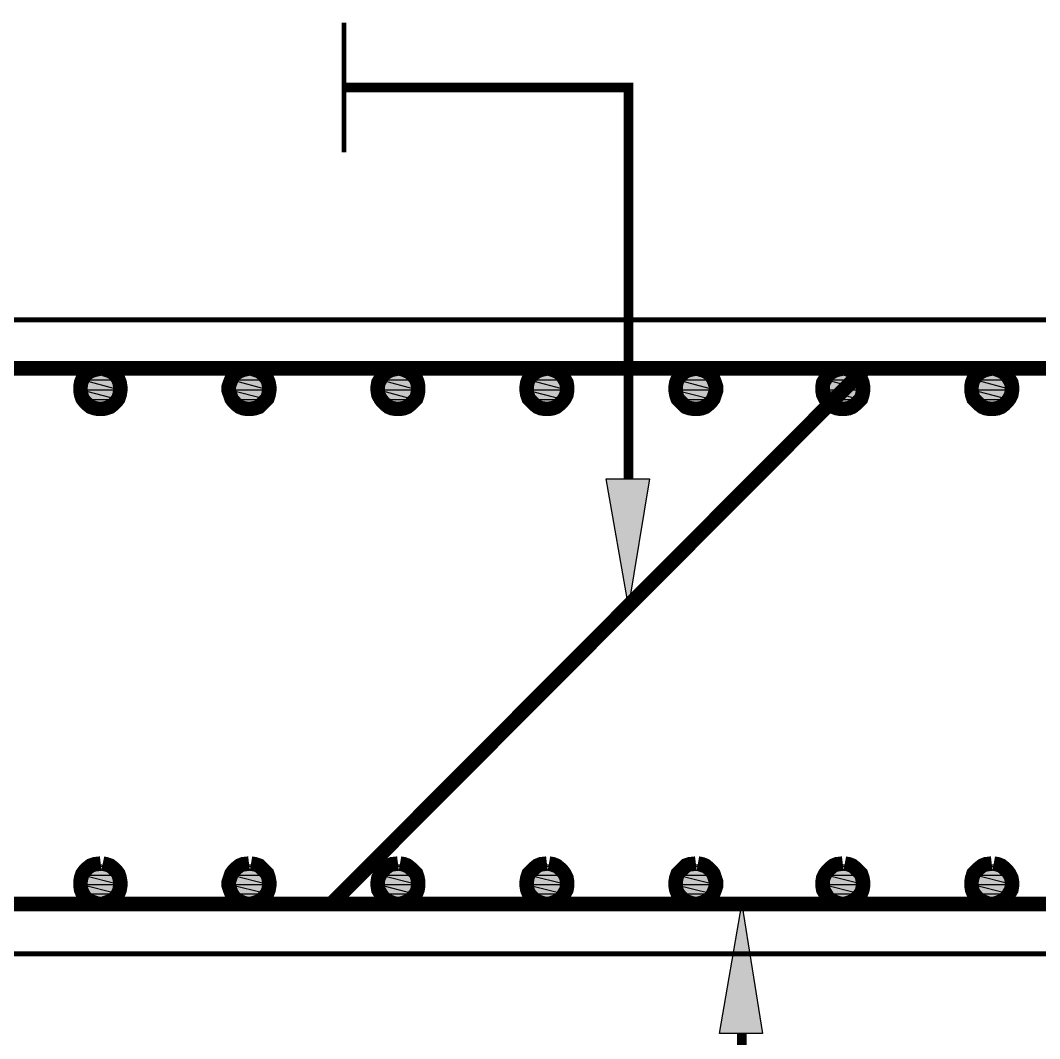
# Model space of a CAD drawing. Header units: millimetres. Extents: x 72 to 769, y 17 to 576.
# Drawn here: x 650.92 to 677.6, y 497.23 to 523.89 of the extents above; entities that cross this region are included whole.
import ezdxf

# ---------------------------------------------------------------- set-up
doc = ezdxf.new("R2010")
doc.units = ezdxf.units.MM
doc.layers.add('H', color=7, linetype='Continuous')
doc.layers.add('P', color=7, linetype='Continuous')

msp = doc.modelspace()

# ---------------------------------------------------------------- hatches: boundary and pattern name
at = {"layer": 'H', "linetype": 'Continuous'}
for points in [[(652.533, 514.456), (652.745, 514.668), (653.256, 514.668), (653.468, 514.456), (652.533, 514.456)], [(652.745, 514.668), (653.009, 514.756), (653.256, 514.668), (652.745, 514.668)], [(656.431, 514.456), (656.643, 514.668), (657.154, 514.668), (657.366, 514.456), (656.431, 514.456)], [(656.643, 514.668), (656.908, 514.756), (657.154, 514.668), (656.643, 514.668)], [(660.329, 514.456), (660.541, 514.668), (661.053, 514.668), (661.211, 514.456), (660.329, 514.456)], [(660.541, 514.668), (660.788, 514.756), (661.053, 514.668), (660.541, 514.668)], [(664.228, 514.456), (664.439, 514.668), (664.951, 514.668), (665.11, 514.456), (664.228, 514.456)], [(664.439, 514.668), (664.686, 514.756), (664.951, 514.668), (664.439, 514.668)], [(668.126, 514.456), (668.285, 514.668), (668.831, 514.668), (669.008, 514.456), (668.126, 514.456)], [(668.285, 514.668), (668.584, 514.756), (668.831, 514.668), (668.285, 514.668)], [(672.006, 514.456), (672.183, 514.668), (672.73, 514.668), (672.906, 514.456), (672.006, 514.456)], [(672.183, 514.668), (672.43, 514.756), (672.73, 514.668), (672.183, 514.668)], [(675.905, 514.456), (676.081, 514.668), (676.593, 514.668), (676.804, 514.456), (675.905, 514.456)], [(676.081, 514.668), (676.328, 514.756), (676.593, 514.668), (676.081, 514.668)], [(652.498, 514.209), (652.533, 514.456), (653.468, 514.456), (653.521, 514.209), (652.498, 514.209)], [(656.396, 514.209), (656.431, 514.456), (657.366, 514.456), (657.401, 514.209), (656.396, 514.209)], [(660.294, 514.209), (660.329, 514.456), (661.211, 514.456), (661.3, 514.209), (660.294, 514.209)], [(664.139, 514.209), (664.228, 514.456), (665.11, 514.456), (665.198, 514.209), (664.139, 514.209)], [(668.038, 514.209), (668.126, 514.456), (669.008, 514.456), (669.096, 514.209), (668.038, 514.209)], [(671.936, 514.209), (672.006, 514.456), (672.906, 514.456), (672.994, 514.209), (671.936, 514.209)], [(675.816, 514.209), (675.905, 514.456), (676.804, 514.456), (676.875, 514.209), (675.816, 514.209)], [(652.533, 513.962), (652.498, 514.209), (653.521, 514.209), (653.468, 513.962), (652.533, 513.962)], [(656.431, 513.962), (656.396, 514.209), (657.401, 514.209), (657.366, 513.962), (656.431, 513.962)], [(660.329, 513.962), (660.294, 514.209), (661.3, 514.209), (661.211, 513.962), (660.329, 513.962)], [(664.228, 513.962), (664.139, 514.209), (665.198, 514.209), (665.11, 513.962), (664.228, 513.962)], [(668.126, 513.962), (668.038, 514.209), (669.096, 514.209), (669.008, 513.962), (668.126, 513.962)], [(672.006, 513.962), (671.936, 514.209), (672.994, 514.209), (672.906, 513.962), (672.006, 513.962)], [(675.905, 513.962), (675.816, 514.209), (676.875, 514.209), (676.804, 513.962), (675.905, 513.962)], [(653.009, 513.697), (652.745, 513.786), (652.533, 513.962), (653.256, 513.786), (653.009, 513.697)], [(653.256, 513.786), (652.533, 513.962), (653.468, 513.962), (653.256, 513.786)], [(656.908, 513.697), (656.643, 513.786), (656.431, 513.962), (657.154, 513.786), (656.908, 513.697)], [(657.154, 513.786), (656.431, 513.962), (657.366, 513.962), (657.154, 513.786)], [(660.788, 513.697), (660.541, 513.786), (660.329, 513.962), (661.053, 513.786), (660.788, 513.697)], [(661.053, 513.786), (660.329, 513.962), (661.211, 513.962), (661.053, 513.786)], [(664.686, 513.697), (664.439, 513.786), (664.228, 513.962), (664.951, 513.786), (664.686, 513.697)], [(664.951, 513.786), (664.228, 513.962), (665.11, 513.962), (664.951, 513.786)], [(668.584, 513.697), (668.285, 513.786), (668.126, 513.962), (668.831, 513.786), (668.584, 513.697)], [(668.831, 513.786), (668.126, 513.962), (669.008, 513.962), (668.831, 513.786)], [(672.43, 513.697), (672.183, 513.786), (672.006, 513.962), (672.73, 513.786), (672.43, 513.697)], [(672.73, 513.786), (672.006, 513.962), (672.906, 513.962), (672.73, 513.786)], [(676.328, 513.697), (676.081, 513.786), (675.905, 513.962), (676.593, 513.786), (676.328, 513.697)], [(676.593, 513.786), (675.905, 513.962), (676.804, 513.962), (676.593, 513.786)], [(666.856, 508.547), (666.256, 511.881), (667.403, 511.881), (666.856, 508.547)], [(652.745, 501.721), (653.009, 501.756), (653.256, 501.721), (652.745, 501.721)], [(656.643, 501.721), (656.908, 501.756), (657.154, 501.721), (656.643, 501.721)], [(660.541, 501.721), (660.788, 501.756), (661.053, 501.721), (660.541, 501.721)], [(664.439, 501.721), (664.686, 501.756), (664.951, 501.721), (664.439, 501.721)], [(668.285, 501.721), (668.584, 501.756), (668.831, 501.721), (668.285, 501.721)], [(672.183, 501.721), (672.43, 501.756), (672.73, 501.721), (672.183, 501.721)], [(676.081, 501.721), (676.328, 501.756), (676.593, 501.721), (676.081, 501.721)], [(652.498, 501.262), (652.533, 501.509), (653.468, 501.509), (653.521, 501.262), (652.498, 501.262)], [(652.533, 501.509), (652.745, 501.721), (653.256, 501.721), (653.468, 501.509), (652.533, 501.509)], [(656.396, 501.262), (656.431, 501.509), (657.366, 501.509), (657.401, 501.262), (656.396, 501.262)], [(656.431, 501.509), (656.643, 501.721), (657.154, 501.721), (657.366, 501.509), (656.431, 501.509)], [(660.294, 501.262), (660.329, 501.509), (661.211, 501.509), (661.3, 501.262), (660.294, 501.262)], [(660.329, 501.509), (660.541, 501.721), (661.053, 501.721), (661.211, 501.509), (660.329, 501.509)], [(664.139, 501.262), (664.228, 501.509), (665.11, 501.509), (665.198, 501.262), (664.139, 501.262)], [(664.228, 501.509), (664.439, 501.721), (664.951, 501.721), (665.11, 501.509), (664.228, 501.509)], [(668.038, 501.262), (668.126, 501.509), (669.008, 501.509), (669.096, 501.262), (668.038, 501.262)], [(668.126, 501.509), (668.285, 501.721), (668.831, 501.721), (669.008, 501.509), (668.126, 501.509)], [(671.936, 501.262), (672.006, 501.509), (672.906, 501.509), (672.994, 501.262), (671.936, 501.262)], [(672.006, 501.509), (672.183, 501.721), (672.73, 501.721), (672.906, 501.509), (672.006, 501.509)], [(675.816, 501.262), (675.905, 501.509), (676.804, 501.509), (676.875, 501.262), (675.816, 501.262)], [(675.905, 501.509), (676.081, 501.721), (676.593, 501.721), (676.804, 501.509), (675.905, 501.509)], [(652.533, 500.997), (652.498, 501.262), (653.521, 501.262), (653.468, 500.997), (652.533, 500.997)], [(656.431, 500.997), (656.396, 501.262), (657.401, 501.262), (657.366, 500.997), (656.431, 500.997)], [(660.329, 500.997), (660.294, 501.262), (661.3, 501.262), (661.211, 500.997), (660.329, 500.997)], [(664.228, 500.997), (664.139, 501.262), (665.198, 501.262), (665.11, 500.997), (664.228, 500.997)], [(668.126, 500.997), (668.038, 501.262), (669.096, 501.262), (669.008, 500.997), (668.126, 500.997)], [(672.006, 500.997), (671.936, 501.262), (672.994, 501.262), (672.906, 500.997), (672.006, 500.997)], [(675.905, 500.997), (675.816, 501.262), (676.875, 501.262), (676.804, 500.997), (675.905, 500.997)], [(653.009, 500.75), (652.745, 500.786), (652.533, 500.997), (653.256, 500.786), (653.009, 500.75)], [(653.256, 500.786), (652.533, 500.997), (653.468, 500.997), (653.256, 500.786)], [(656.908, 500.75), (656.643, 500.786), (656.431, 500.997), (657.154, 500.786), (656.908, 500.75)], [(657.154, 500.786), (656.431, 500.997), (657.366, 500.997), (657.154, 500.786)], [(660.788, 500.75), (660.541, 500.786), (660.329, 500.997), (661.053, 500.786), (660.788, 500.75)], [(661.053, 500.786), (660.329, 500.997), (661.211, 500.997), (661.053, 500.786)], [(664.686, 500.75), (664.439, 500.786), (664.228, 500.997), (664.951, 500.786), (664.686, 500.75)], [(664.951, 500.786), (664.228, 500.997), (665.11, 500.997), (664.951, 500.786)], [(668.584, 500.75), (668.285, 500.786), (668.126, 500.997), (668.831, 500.786), (668.584, 500.75)], [(668.831, 500.786), (668.126, 500.997), (669.008, 500.997), (668.831, 500.786)], [(672.43, 500.75), (672.183, 500.786), (672.006, 500.997), (672.73, 500.786), (672.43, 500.75)], [(672.73, 500.786), (672.006, 500.997), (672.906, 500.997), (672.73, 500.786)], [(676.328, 500.75), (676.081, 500.786), (675.905, 500.997), (676.593, 500.786), (676.328, 500.75)], [(676.593, 500.786), (675.905, 500.997), (676.804, 500.997), (676.593, 500.786)], [(669.219, 497.364), (669.819, 500.75), (670.366, 497.364), (669.219, 497.364)]]:
    msp.add_hatch(color=256, dxfattribs=at).paths.add_polyline_path(points)

# ---------------------------------------------------------------- linework, layer by layer
at = {"layer": 'P'}
for points, const_width in [([(659.395, 523.822), (659.395, 520.435)], 0.127), ([(666.838, 511.881), (666.838, 522.129), (659.395, 522.129)], 0.254), ([(476.127, 516.043), (699.135, 516.043)], 0.127), ([(477.432, 514.773), (697.865, 514.773)], 0.381), ([(653.027, 514.773), (652.868, 514.738), (652.762, 514.703), (652.674, 514.65), (652.604, 514.579), (652.551, 514.491), (652.515, 514.403), (652.498, 514.297), (652.498, 514.191), (652.515, 514.085), (652.551, 513.98), (652.604, 513.909), (652.674, 513.838), (652.762, 513.768), (652.868, 513.733), (652.956, 513.715), (653.08, 513.715), (653.168, 513.733), (653.274, 513.768), (653.362, 513.838), (653.433, 513.909), (653.486, 513.98), (653.521, 514.085), (653.538, 514.191), (653.538, 514.297), (653.521, 514.403), (653.486, 514.491), (653.433, 514.579), (653.362, 514.65), (653.274, 514.703), (653.168, 514.738), (653.08, 514.773)], 0.381), ([(656.908, 514.773), (656.749, 514.738), (656.661, 514.703), (656.572, 514.65), (656.502, 514.579), (656.449, 514.491), (656.414, 514.403), (656.378, 514.297), (656.378, 514.191), (656.414, 514.085), (656.449, 513.98), (656.502, 513.909), (656.572, 513.838), (656.661, 513.768), (656.749, 513.733), (656.855, 513.715), (656.96, 513.715), (657.066, 513.733), (657.172, 513.768), (657.243, 513.838), (657.313, 513.909), (657.384, 513.98), (657.419, 514.085), (657.437, 514.191), (657.437, 514.297), (657.419, 514.403), (657.384, 514.491), (657.313, 514.579), (657.243, 514.65), (657.172, 514.703), (657.066, 514.738), (656.96, 514.773)], 0.381), ([(673.029, 514.773), (659.059, 500.75)], 0.381), ([(660.806, 514.773), (660.647, 514.738), (660.559, 514.703), (660.471, 514.65), (660.4, 514.579), (660.347, 514.491), (660.294, 514.403), (660.277, 514.297), (660.277, 514.191), (660.294, 514.085), (660.347, 513.98), (660.4, 513.909), (660.471, 513.838), (660.559, 513.768), (660.647, 513.733), (660.753, 513.715), (660.859, 513.715), (660.964, 513.733), (661.053, 513.768), (661.141, 513.838), (661.211, 513.909), (661.282, 513.98), (661.317, 514.085), (661.335, 514.191), (661.335, 514.297), (661.317, 514.403), (661.282, 514.491), (661.211, 514.579), (661.141, 514.65), (661.053, 514.703), (660.964, 514.738), (660.859, 514.773)], 0.381), ([(664.704, 514.773), (664.545, 514.738), (664.457, 514.703), (664.369, 514.65), (664.298, 514.579), (664.228, 514.491), (664.192, 514.403), (664.175, 514.297), (664.175, 514.191), (664.192, 514.085), (664.228, 513.98), (664.298, 513.909), (664.369, 513.838), (664.457, 513.768), (664.545, 513.733), (664.651, 513.715), (664.757, 513.715), (664.863, 513.733), (664.951, 513.768), (665.039, 513.838), (665.11, 513.909), (665.163, 513.98), (665.215, 514.085), (665.233, 514.191), (665.233, 514.297), (665.215, 514.403), (665.163, 514.491), (665.11, 514.579), (665.039, 514.65), (664.951, 514.703), (664.863, 514.738), (664.757, 514.773)], 0.381), ([(668.602, 514.773), (668.443, 514.738), (668.338, 514.703), (668.267, 514.65), (668.196, 514.579), (668.126, 514.491), (668.091, 514.403), (668.073, 514.297), (668.073, 514.191), (668.091, 514.085), (668.126, 513.98), (668.196, 513.909), (668.267, 513.838), (668.338, 513.768), (668.443, 513.733), (668.549, 513.715), (668.655, 513.715), (668.761, 513.733), (668.849, 513.768), (668.937, 513.838), (669.008, 513.909), (669.061, 513.98), (669.096, 514.085), (669.131, 514.191), (669.131, 514.297), (669.096, 514.403), (669.061, 514.491), (669.008, 514.579), (668.937, 514.65), (668.849, 514.703), (668.761, 514.738), (668.655, 514.773)], 0.381), ([(672.447, 514.773), (672.289, 514.738), (672.2, 514.703), (672.112, 514.65), (672.042, 514.579), (671.989, 514.491), (671.936, 514.403), (671.918, 514.297), (671.918, 514.191), (671.936, 514.085), (671.989, 513.98), (672.042, 513.909), (672.112, 513.838), (672.2, 513.768), (672.289, 513.733), (672.394, 513.715), (672.5, 513.715), (672.606, 513.733), (672.694, 513.768), (672.783, 513.838), (672.853, 513.909), (672.924, 513.98), (672.959, 514.085), (672.977, 514.191), (672.977, 514.297), (672.959, 514.403), (672.924, 514.491), (672.853, 514.579), (672.783, 514.65), (672.694, 514.703), (672.606, 514.738), (672.5, 514.773)], 0.381), ([(676.346, 514.773), (676.187, 514.738), (676.099, 514.703), (676.01, 514.65), (675.94, 514.579), (675.869, 514.491), (675.834, 514.403), (675.816, 514.297), (675.816, 514.191), (675.834, 514.085), (675.869, 513.98), (675.94, 513.909), (676.01, 513.838), (676.099, 513.768), (676.187, 513.733), (676.293, 513.715), (676.398, 513.715), (676.504, 513.733), (676.593, 513.768), (676.681, 513.838), (676.751, 513.909), (676.804, 513.98), (676.857, 514.085), (676.875, 514.191), (676.875, 514.297), (676.857, 514.403), (676.804, 514.491), (676.751, 514.579), (676.681, 514.65), (676.593, 514.703), (676.504, 514.738), (676.398, 514.773)], 0.381), ([(653.027, 501.809), (652.868, 501.791), (652.762, 501.756), (652.674, 501.685), (652.604, 501.615), (652.551, 501.544), (652.515, 501.438), (652.498, 501.333), (652.498, 501.227), (652.515, 501.121), (652.551, 501.033), (652.604, 500.944), (652.674, 500.874), (652.762, 500.821), (652.868, 500.786), (652.956, 500.75), (653.08, 500.75), (653.168, 500.786), (653.274, 500.821), (653.362, 500.874), (653.433, 500.944), (653.486, 501.033), (653.521, 501.121), (653.538, 501.227), (653.538, 501.333), (653.521, 501.438), (653.486, 501.544), (653.433, 501.615), (653.362, 501.685), (653.274, 501.756), (653.168, 501.791), (653.08, 501.809)], 0.381), ([(656.908, 501.809), (656.749, 501.791), (656.661, 501.756), (656.572, 501.685), (656.502, 501.615), (656.449, 501.544), (656.414, 501.438), (656.378, 501.333), (656.378, 501.227), (656.414, 501.121), (656.449, 501.033), (656.502, 500.944), (656.572, 500.874), (656.661, 500.821), (656.749, 500.786), (656.855, 500.75), (656.96, 500.75), (657.066, 500.786), (657.172, 500.821), (657.243, 500.874), (657.313, 500.944), (657.384, 501.033), (657.419, 501.121), (657.437, 501.227), (657.437, 501.333), (657.419, 501.438), (657.384, 501.544), (657.313, 501.615), (657.243, 501.685), (657.172, 501.756), (657.066, 501.791), (656.96, 501.809)], 0.381), ([(660.806, 501.809), (660.647, 501.791), (660.559, 501.756), (660.471, 501.685), (660.4, 501.615), (660.347, 501.544), (660.294, 501.438), (660.277, 501.333), (660.277, 501.227), (660.294, 501.121), (660.347, 501.033), (660.4, 500.944), (660.471, 500.874), (660.559, 500.821), (660.647, 500.786), (660.753, 500.75), (660.859, 500.75), (660.964, 500.786), (661.053, 500.821), (661.141, 500.874), (661.211, 500.944), (661.282, 501.033), (661.317, 501.121), (661.335, 501.227), (661.335, 501.333), (661.317, 501.438), (661.282, 501.544), (661.211, 501.615), (661.141, 501.685), (661.053, 501.756), (660.964, 501.791), (660.859, 501.809)], 0.381), ([(664.704, 501.809), (664.545, 501.791), (664.457, 501.756), (664.369, 501.685), (664.298, 501.615), (664.228, 501.544), (664.192, 501.438), (664.175, 501.333), (664.175, 501.227), (664.192, 501.121), (664.228, 501.033), (664.298, 500.944), (664.369, 500.874), (664.457, 500.821), (664.545, 500.786), (664.651, 500.75), (664.757, 500.75), (664.863, 500.786), (664.951, 500.821), (665.039, 500.874), (665.11, 500.944), (665.163, 501.033), (665.215, 501.121), (665.233, 501.227), (665.233, 501.333), (665.215, 501.438), (665.163, 501.544), (665.11, 501.615), (665.039, 501.685), (664.951, 501.756), (664.863, 501.791), (664.757, 501.809)], 0.381), ([(668.602, 501.809), (668.443, 501.791), (668.338, 501.756), (668.267, 501.685), (668.196, 501.615), (668.126, 501.544), (668.091, 501.438), (668.073, 501.333), (668.073, 501.227), (668.091, 501.121), (668.126, 501.033), (668.196, 500.944), (668.267, 500.874), (668.338, 500.821), (668.443, 500.786), (668.549, 500.75), (668.655, 500.75), (668.761, 500.786), (668.849, 500.821), (668.937, 500.874), (669.008, 500.944), (669.061, 501.033), (669.096, 501.121), (669.131, 501.227), (669.131, 501.333), (669.096, 501.438), (669.061, 501.544), (669.008, 501.615), (668.937, 501.685), (668.849, 501.756), (668.761, 501.791), (668.655, 501.809)], 0.381), ([(672.447, 501.809), (672.289, 501.791), (672.2, 501.756), (672.112, 501.685), (672.042, 501.615), (671.989, 501.544), (671.936, 501.438), (671.918, 501.333), (671.918, 501.227), (671.936, 501.121), (671.989, 501.033), (672.042, 500.944), (672.112, 500.874), (672.2, 500.821), (672.289, 500.786), (672.394, 500.75), (672.5, 500.75), (672.606, 500.786), (672.694, 500.821), (672.783, 500.874), (672.853, 500.944), (672.924, 501.033), (672.959, 501.121), (672.977, 501.227), (672.977, 501.333), (672.959, 501.438), (672.924, 501.544), (672.853, 501.615), (672.783, 501.685), (672.694, 501.756), (672.606, 501.791), (672.5, 501.809)], 0.381), ([(676.346, 501.809), (676.187, 501.791), (676.099, 501.756), (676.01, 501.685), (675.94, 501.615), (675.869, 501.544), (675.834, 501.438), (675.816, 501.333), (675.816, 501.227), (675.834, 501.121), (675.869, 501.033), (675.94, 500.944), (676.01, 500.874), (676.099, 500.821), (676.187, 500.786), (676.293, 500.75), (676.398, 500.75), (676.504, 500.786), (676.593, 500.821), (676.681, 500.874), (676.751, 500.944), (676.804, 501.033), (676.857, 501.121), (676.875, 501.227), (676.875, 501.333), (676.857, 501.438), (676.804, 501.544), (676.751, 501.615), (676.681, 501.685), (676.593, 501.756), (676.504, 501.791), (676.398, 501.809)], 0.381), ([(477.432, 500.75), (697.865, 500.75)], 0.381), ([(475.615, 499.445), (699.1, 499.445)], 0.127), ([(669.802, 497.364), (669.802, 493.466), (667.738, 493.466)], 0.254)]:
    msp.add_lwpolyline(points, dxfattribs=dict(at, const_width=const_width))
for points in [[(652.745, 514.685), (652.533, 514.473)], [(652.992, 514.773), (652.745, 514.685)], [(652.745, 514.685), (653.256, 514.685)], [(653.468, 514.473), (652.745, 514.685)], [(653.468, 514.473), (652.745, 514.685)], [(652.745, 514.685), (653.256, 514.685)], [(653.256, 514.685), (652.992, 514.773)], [(653.256, 514.685), (653.468, 514.473)], [(656.643, 514.685), (656.431, 514.473)], [(656.89, 514.773), (656.643, 514.685)], [(656.643, 514.685), (657.154, 514.685)], [(657.366, 514.473), (656.643, 514.685)], [(657.366, 514.473), (656.643, 514.685)], [(656.643, 514.685), (657.154, 514.685)], [(657.154, 514.685), (656.89, 514.773)], [(657.154, 514.685), (657.366, 514.473)], [(660.541, 514.685), (660.329, 514.473)], [(660.788, 514.773), (660.541, 514.685)], [(660.541, 514.685), (661.035, 514.685)], [(661.211, 514.473), (660.541, 514.685)], [(661.211, 514.473), (660.541, 514.685)], [(660.541, 514.685), (661.035, 514.685)], [(661.035, 514.685), (660.788, 514.773)], [(661.035, 514.685), (661.211, 514.473)], [(664.422, 514.685), (664.21, 514.473)], [(664.686, 514.773), (664.422, 514.685)], [(664.422, 514.685), (664.933, 514.685)], [(665.11, 514.473), (664.422, 514.685)], [(665.11, 514.473), (664.422, 514.685)], [(664.422, 514.685), (664.933, 514.685)], [(664.933, 514.685), (664.686, 514.773)], [(664.933, 514.685), (665.11, 514.473)], [(668.285, 514.685), (668.108, 514.473)], [(668.584, 514.773), (668.285, 514.685)], [(668.285, 514.685), (668.831, 514.685)], [(669.008, 514.473), (668.285, 514.685)], [(669.008, 514.473), (668.285, 514.685)], [(668.285, 514.685), (668.831, 514.685)], [(668.831, 514.685), (668.584, 514.773)], [(668.831, 514.685), (669.008, 514.473)], [(672.183, 514.685), (672.006, 514.473)], [(672.43, 514.773), (672.183, 514.685)], [(672.183, 514.685), (672.73, 514.685)], [(672.888, 514.473), (672.183, 514.685)], [(672.888, 514.473), (672.183, 514.685)], [(672.183, 514.685), (672.73, 514.685)], [(672.73, 514.685), (672.43, 514.773)], [(672.73, 514.685), (672.888, 514.473)], [(676.063, 514.685), (675.905, 514.473)], [(676.328, 514.773), (676.063, 514.685)], [(676.063, 514.685), (676.575, 514.685)], [(676.787, 514.473), (676.063, 514.685)], [(676.787, 514.473), (676.063, 514.685)], [(676.063, 514.685), (676.575, 514.685)], [(676.575, 514.685), (676.328, 514.773)], [(676.575, 514.685), (676.787, 514.473)], [(652.533, 514.473), (652.498, 514.209)], [(652.533, 514.473), (653.468, 514.473)], [(653.503, 514.209), (652.533, 514.473)], [(653.503, 514.209), (652.533, 514.473)], [(652.533, 514.473), (653.468, 514.473)], [(653.468, 514.473), (653.503, 514.209)], [(656.431, 514.473), (656.378, 514.209)], [(656.431, 514.473), (657.366, 514.473)], [(657.401, 514.209), (656.431, 514.473)], [(657.401, 514.209), (656.431, 514.473)], [(656.431, 514.473), (657.366, 514.473)], [(657.366, 514.473), (657.401, 514.209)], [(660.329, 514.473), (660.277, 514.209)], [(660.329, 514.473), (661.211, 514.473)], [(661.3, 514.209), (660.329, 514.473)], [(661.3, 514.209), (660.329, 514.473)], [(660.329, 514.473), (661.211, 514.473)], [(661.211, 514.473), (661.3, 514.209)], [(664.21, 514.473), (664.139, 514.209)], [(664.21, 514.473), (665.11, 514.473)], [(665.198, 514.209), (664.21, 514.473)], [(665.198, 514.209), (664.21, 514.473)], [(664.21, 514.473), (665.11, 514.473)], [(665.11, 514.473), (665.198, 514.209)], [(668.108, 514.473), (668.02, 514.209)], [(668.108, 514.473), (669.008, 514.473)], [(669.078, 514.209), (668.108, 514.473)], [(669.078, 514.209), (668.108, 514.473)], [(668.108, 514.473), (669.008, 514.473)], [(669.008, 514.473), (669.078, 514.209)], [(672.006, 514.473), (671.918, 514.209)], [(672.006, 514.473), (672.888, 514.473)], [(672.977, 514.209), (672.006, 514.473)], [(672.977, 514.209), (672.006, 514.473)], [(672.006, 514.473), (672.888, 514.473)], [(672.888, 514.473), (672.977, 514.209)], [(675.905, 514.473), (675.816, 514.209)], [(675.905, 514.473), (676.787, 514.473)], [(676.875, 514.209), (675.905, 514.473)], [(676.875, 514.209), (675.905, 514.473)], [(675.905, 514.473), (676.787, 514.473)], [(676.787, 514.473), (676.875, 514.209)], [(652.498, 514.209), (653.503, 514.209)], [(653.468, 513.962), (652.498, 514.209)], [(652.498, 514.209), (652.533, 513.962)], [(653.468, 513.962), (652.498, 514.209)], [(652.498, 514.209), (653.503, 514.209)], [(653.503, 514.209), (653.468, 513.962)], [(656.378, 514.209), (657.401, 514.209)], [(657.366, 513.962), (656.378, 514.209)], [(656.378, 514.209), (656.431, 513.962)], [(657.366, 513.962), (656.378, 514.209)], [(656.378, 514.209), (657.401, 514.209)], [(657.401, 514.209), (657.366, 513.962)], [(660.277, 514.209), (661.3, 514.209)], [(661.211, 513.962), (660.277, 514.209)], [(660.277, 514.209), (660.329, 513.962)], [(661.211, 513.962), (660.277, 514.209)], [(660.277, 514.209), (661.3, 514.209)], [(661.3, 514.209), (661.211, 513.962)], [(664.139, 514.209), (665.198, 514.209)], [(665.11, 513.962), (664.139, 514.209)], [(664.139, 514.209), (664.21, 513.962)], [(665.11, 513.962), (664.139, 514.209)], [(664.139, 514.209), (665.198, 514.209)], [(665.198, 514.209), (665.11, 513.962)], [(668.02, 514.209), (669.078, 514.209)], [(669.008, 513.962), (668.02, 514.209)], [(668.02, 514.209), (668.108, 513.962)], [(669.008, 513.962), (668.02, 514.209)], [(668.02, 514.209), (669.078, 514.209)], [(669.078, 514.209), (669.008, 513.962)], [(671.918, 514.209), (672.977, 514.209)], [(672.888, 513.962), (671.918, 514.209)], [(671.918, 514.209), (672.006, 513.962)], [(672.888, 513.962), (671.918, 514.209)], [(671.918, 514.209), (672.977, 514.209)], [(672.977, 514.209), (672.888, 513.962)], [(675.816, 514.209), (676.875, 514.209)], [(676.787, 513.962), (675.816, 514.209)], [(675.816, 514.209), (675.905, 513.962)], [(676.787, 513.962), (675.816, 514.209)], [(675.816, 514.209), (676.875, 514.209)], [(676.875, 514.209), (676.787, 513.962)], [(652.533, 513.962), (653.468, 513.962)], [(652.533, 513.962), (652.745, 513.786)], [(653.256, 513.786), (652.533, 513.962)], [(652.533, 513.962), (653.468, 513.962)], [(653.256, 513.786), (652.533, 513.962)], [(652.745, 513.786), (653.256, 513.786)], [(652.745, 513.786), (653.256, 513.786)], [(652.992, 513.715), (652.745, 513.786)], [(653.256, 513.786), (652.992, 513.715)], [(653.468, 513.962), (653.256, 513.786)], [(656.431, 513.962), (657.366, 513.962)], [(656.431, 513.962), (656.643, 513.786)], [(657.154, 513.786), (656.431, 513.962)], [(656.431, 513.962), (657.366, 513.962)], [(657.154, 513.786), (656.431, 513.962)], [(656.643, 513.786), (657.154, 513.786)], [(656.643, 513.786), (657.154, 513.786)], [(656.89, 513.715), (656.643, 513.786)], [(657.154, 513.786), (656.89, 513.715)], [(657.366, 513.962), (657.154, 513.786)], [(660.329, 513.962), (661.211, 513.962)], [(660.329, 513.962), (660.541, 513.786)], [(661.035, 513.786), (660.329, 513.962)], [(660.329, 513.962), (661.211, 513.962)], [(661.035, 513.786), (660.329, 513.962)], [(660.541, 513.786), (661.035, 513.786)], [(660.541, 513.786), (661.035, 513.786)], [(660.788, 513.715), (660.541, 513.786)], [(661.035, 513.786), (660.788, 513.715)], [(661.211, 513.962), (661.035, 513.786)], [(664.21, 513.962), (665.11, 513.962)], [(664.21, 513.962), (664.422, 513.786)], [(664.933, 513.786), (664.21, 513.962)], [(664.21, 513.962), (665.11, 513.962)], [(664.933, 513.786), (664.21, 513.962)], [(664.422, 513.786), (664.933, 513.786)], [(664.422, 513.786), (664.933, 513.786)], [(664.686, 513.715), (664.422, 513.786)], [(664.933, 513.786), (664.686, 513.715)], [(665.11, 513.962), (664.933, 513.786)], [(668.108, 513.962), (669.008, 513.962)], [(668.108, 513.962), (668.285, 513.786)], [(668.831, 513.786), (668.108, 513.962)], [(668.108, 513.962), (669.008, 513.962)], [(668.831, 513.786), (668.108, 513.962)], [(668.285, 513.786), (668.831, 513.786)], [(668.285, 513.786), (668.831, 513.786)], [(668.584, 513.715), (668.285, 513.786)], [(668.831, 513.786), (668.584, 513.715)], [(669.008, 513.962), (668.831, 513.786)], [(672.006, 513.962), (672.888, 513.962)], [(672.006, 513.962), (672.183, 513.786)], [(672.73, 513.786), (672.006, 513.962)], [(672.006, 513.962), (672.888, 513.962)], [(672.73, 513.786), (672.006, 513.962)], [(672.183, 513.786), (672.73, 513.786)], [(672.183, 513.786), (672.73, 513.786)], [(672.43, 513.715), (672.183, 513.786)], [(672.73, 513.786), (672.43, 513.715)], [(672.888, 513.962), (672.73, 513.786)], [(675.905, 513.962), (676.787, 513.962)], [(675.905, 513.962), (676.063, 513.786)], [(676.575, 513.786), (675.905, 513.962)], [(675.905, 513.962), (676.787, 513.962)], [(676.575, 513.786), (675.905, 513.962)], [(676.063, 513.786), (676.575, 513.786)], [(676.063, 513.786), (676.575, 513.786)], [(676.328, 513.715), (676.063, 513.786)], [(676.575, 513.786), (676.328, 513.715)], [(676.787, 513.962), (676.575, 513.786)], [(666.838, 508.547), (666.256, 511.881)], [(666.256, 511.881), (667.385, 511.881)], [(667.385, 511.881), (666.838, 508.547)], [(652.745, 501.738), (652.533, 501.509)], [(652.992, 501.773), (652.745, 501.738)], [(652.745, 501.738), (653.256, 501.738)], [(653.468, 501.509), (652.745, 501.738)], [(653.468, 501.509), (652.745, 501.738)], [(652.745, 501.738), (653.256, 501.738)], [(653.256, 501.738), (652.992, 501.773)], [(653.256, 501.738), (653.468, 501.509)], [(656.643, 501.738), (656.431, 501.509)], [(656.89, 501.773), (656.643, 501.738)], [(656.643, 501.738), (657.154, 501.738)], [(657.366, 501.509), (656.643, 501.738)], [(657.366, 501.509), (656.643, 501.738)], [(656.643, 501.738), (657.154, 501.738)], [(657.154, 501.738), (656.89, 501.773)], [(657.154, 501.738), (657.366, 501.509)], [(660.541, 501.738), (660.329, 501.509)], [(660.788, 501.773), (660.541, 501.738)], [(660.541, 501.738), (661.035, 501.738)], [(661.211, 501.509), (660.541, 501.738)], [(661.211, 501.509), (660.541, 501.738)], [(660.541, 501.738), (661.035, 501.738)], [(661.035, 501.738), (660.788, 501.773)], [(661.035, 501.738), (661.211, 501.509)], [(664.422, 501.738), (664.21, 501.509)], [(664.686, 501.773), (664.422, 501.738)], [(664.422, 501.738), (664.933, 501.738)], [(665.11, 501.509), (664.422, 501.738)], [(665.11, 501.509), (664.422, 501.738)], [(664.422, 501.738), (664.933, 501.738)], [(664.933, 501.738), (664.686, 501.773)], [(664.933, 501.738), (665.11, 501.509)], [(668.285, 501.738), (668.108, 501.509)], [(668.584, 501.773), (668.285, 501.738)], [(668.285, 501.738), (668.831, 501.738)], [(669.008, 501.509), (668.285, 501.738)], [(669.008, 501.509), (668.285, 501.738)], [(668.285, 501.738), (668.831, 501.738)], [(668.831, 501.738), (668.584, 501.773)], [(668.831, 501.738), (669.008, 501.509)], [(672.183, 501.738), (672.006, 501.509)], [(672.43, 501.773), (672.183, 501.738)], [(672.183, 501.738), (672.73, 501.738)], [(672.888, 501.509), (672.183, 501.738)], [(672.888, 501.509), (672.183, 501.738)], [(672.183, 501.738), (672.73, 501.738)], [(672.73, 501.738), (672.43, 501.773)], [(672.73, 501.738), (672.888, 501.509)], [(676.063, 501.738), (675.905, 501.509)], [(676.328, 501.773), (676.063, 501.738)], [(676.063, 501.738), (676.575, 501.738)], [(676.787, 501.509), (676.063, 501.738)], [(676.787, 501.509), (676.063, 501.738)], [(676.063, 501.738), (676.575, 501.738)], [(676.575, 501.738), (676.328, 501.773)], [(676.575, 501.738), (676.787, 501.509)], [(652.533, 501.509), (652.498, 501.262)], [(652.533, 501.509), (653.468, 501.509)], [(653.503, 501.262), (652.533, 501.509)], [(653.503, 501.262), (652.533, 501.509)], [(652.533, 501.509), (653.468, 501.509)], [(653.468, 501.509), (653.503, 501.262)], [(656.431, 501.509), (656.378, 501.262)], [(656.431, 501.509), (657.366, 501.509)], [(657.401, 501.262), (656.431, 501.509)], [(657.401, 501.262), (656.431, 501.509)], [(656.431, 501.509), (657.366, 501.509)], [(657.366, 501.509), (657.401, 501.262)], [(660.329, 501.509), (660.277, 501.262)], [(660.329, 501.509), (661.211, 501.509)], [(661.3, 501.262), (660.329, 501.509)], [(661.3, 501.262), (660.329, 501.509)], [(660.329, 501.509), (661.211, 501.509)], [(661.211, 501.509), (661.3, 501.262)], [(664.21, 501.509), (664.139, 501.262)], [(664.21, 501.509), (665.11, 501.509)], [(665.198, 501.262), (664.21, 501.509)], [(665.198, 501.262), (664.21, 501.509)], [(664.21, 501.509), (665.11, 501.509)], [(665.11, 501.509), (665.198, 501.262)], [(668.108, 501.509), (668.02, 501.262)], [(668.108, 501.509), (669.008, 501.509)], [(669.078, 501.262), (668.108, 501.509)], [(669.078, 501.262), (668.108, 501.509)], [(668.108, 501.509), (669.008, 501.509)], [(669.008, 501.509), (669.078, 501.262)], [(672.006, 501.509), (671.918, 501.262)], [(672.006, 501.509), (672.888, 501.509)], [(672.977, 501.262), (672.006, 501.509)], [(672.977, 501.262), (672.006, 501.509)], [(672.006, 501.509), (672.888, 501.509)], [(672.888, 501.509), (672.977, 501.262)], [(675.905, 501.509), (675.816, 501.262)], [(675.905, 501.509), (676.787, 501.509)], [(676.875, 501.262), (675.905, 501.509)], [(676.875, 501.262), (675.905, 501.509)], [(675.905, 501.509), (676.787, 501.509)], [(676.787, 501.509), (676.875, 501.262)], [(652.498, 501.262), (653.503, 501.262)], [(653.468, 501.015), (652.498, 501.262)], [(652.498, 501.262), (652.533, 501.015)], [(653.468, 501.015), (652.498, 501.262)], [(652.498, 501.262), (653.503, 501.262)], [(653.503, 501.262), (653.468, 501.015)], [(656.378, 501.262), (657.401, 501.262)], [(657.366, 501.015), (656.378, 501.262)], [(656.378, 501.262), (656.431, 501.015)], [(657.366, 501.015), (656.378, 501.262)], [(656.378, 501.262), (657.401, 501.262)], [(657.401, 501.262), (657.366, 501.015)], [(660.277, 501.262), (661.3, 501.262)], [(661.211, 501.015), (660.277, 501.262)], [(660.277, 501.262), (660.329, 501.015)], [(661.211, 501.015), (660.277, 501.262)], [(660.277, 501.262), (661.3, 501.262)], [(661.3, 501.262), (661.211, 501.015)], [(664.139, 501.262), (665.198, 501.262)], [(665.11, 501.015), (664.139, 501.262)], [(664.139, 501.262), (664.21, 501.015)], [(665.11, 501.015), (664.139, 501.262)], [(664.139, 501.262), (665.198, 501.262)], [(665.198, 501.262), (665.11, 501.015)], [(668.02, 501.262), (669.078, 501.262)], [(669.008, 501.015), (668.02, 501.262)], [(668.02, 501.262), (668.108, 501.015)], [(669.008, 501.015), (668.02, 501.262)], [(668.02, 501.262), (669.078, 501.262)], [(669.078, 501.262), (669.008, 501.015)], [(671.918, 501.262), (672.977, 501.262)], [(672.888, 501.015), (671.918, 501.262)], [(671.918, 501.262), (672.006, 501.015)], [(672.888, 501.015), (671.918, 501.262)], [(671.918, 501.262), (672.977, 501.262)], [(672.977, 501.262), (672.888, 501.015)], [(675.816, 501.262), (676.875, 501.262)], [(676.787, 501.015), (675.816, 501.262)], [(675.816, 501.262), (675.905, 501.015)], [(676.787, 501.015), (675.816, 501.262)], [(675.816, 501.262), (676.875, 501.262)], [(676.875, 501.262), (676.787, 501.015)], [(652.533, 501.015), (653.468, 501.015)], [(652.533, 501.015), (652.745, 500.803)], [(653.256, 500.803), (652.533, 501.015)], [(652.533, 501.015), (653.468, 501.015)], [(653.256, 500.803), (652.533, 501.015)], [(653.468, 501.015), (653.256, 500.803)], [(656.431, 501.015), (657.366, 501.015)], [(656.431, 501.015), (656.643, 500.803)], [(657.154, 500.803), (656.431, 501.015)], [(656.431, 501.015), (657.366, 501.015)], [(657.154, 500.803), (656.431, 501.015)], [(657.366, 501.015), (657.154, 500.803)], [(660.329, 501.015), (661.211, 501.015)], [(660.329, 501.015), (660.541, 500.803)], [(661.035, 500.803), (660.329, 501.015)], [(660.329, 501.015), (661.211, 501.015)], [(661.035, 500.803), (660.329, 501.015)], [(661.211, 501.015), (661.035, 500.803)], [(664.21, 501.015), (665.11, 501.015)], [(664.21, 501.015), (664.422, 500.803)], [(664.933, 500.803), (664.21, 501.015)], [(664.21, 501.015), (665.11, 501.015)], [(664.933, 500.803), (664.21, 501.015)], [(665.11, 501.015), (664.933, 500.803)], [(668.108, 501.015), (669.008, 501.015)], [(668.108, 501.015), (668.285, 500.803)], [(668.831, 500.803), (668.108, 501.015)], [(668.108, 501.015), (669.008, 501.015)], [(668.831, 500.803), (668.108, 501.015)], [(669.008, 501.015), (668.831, 500.803)], [(672.006, 501.015), (672.888, 501.015)], [(672.006, 501.015), (672.183, 500.803)], [(672.73, 500.803), (672.006, 501.015)], [(672.006, 501.015), (672.888, 501.015)], [(672.73, 500.803), (672.006, 501.015)], [(672.888, 501.015), (672.73, 500.803)], [(675.905, 501.015), (676.787, 501.015)], [(675.905, 501.015), (676.063, 500.803)], [(676.575, 500.803), (675.905, 501.015)], [(675.905, 501.015), (676.787, 501.015)], [(676.575, 500.803), (675.905, 501.015)], [(676.787, 501.015), (676.575, 500.803)], [(652.745, 500.803), (653.256, 500.803)], [(652.745, 500.803), (653.256, 500.803)], [(652.992, 500.75), (652.745, 500.803)], [(653.256, 500.803), (652.992, 500.75)], [(656.643, 500.803), (657.154, 500.803)], [(656.643, 500.803), (657.154, 500.803)], [(656.89, 500.75), (656.643, 500.803)], [(657.154, 500.803), (656.89, 500.75)], [(660.541, 500.803), (661.035, 500.803)], [(660.541, 500.803), (661.035, 500.803)], [(660.788, 500.75), (660.541, 500.803)], [(661.035, 500.803), (660.788, 500.75)], [(664.422, 500.803), (664.933, 500.803)], [(664.422, 500.803), (664.933, 500.803)], [(664.686, 500.75), (664.422, 500.803)], [(664.933, 500.803), (664.686, 500.75)], [(668.285, 500.803), (668.831, 500.803)], [(668.285, 500.803), (668.831, 500.803)], [(668.584, 500.75), (668.285, 500.803)], [(668.831, 500.803), (668.584, 500.75)], [(669.219, 497.364), (669.802, 500.75)], [(669.802, 500.75), (670.348, 497.364)], [(672.183, 500.803), (672.73, 500.803)], [(672.183, 500.803), (672.73, 500.803)], [(672.43, 500.75), (672.183, 500.803)], [(672.73, 500.803), (672.43, 500.75)], [(676.063, 500.803), (676.575, 500.803)], [(676.063, 500.803), (676.575, 500.803)], [(676.328, 500.75), (676.063, 500.803)], [(676.575, 500.803), (676.328, 500.75)], [(670.348, 497.364), (669.219, 497.364)]]:
    msp.add_lwpolyline(points, dxfattribs=at)

doc.saveas('drawing.dxf')
